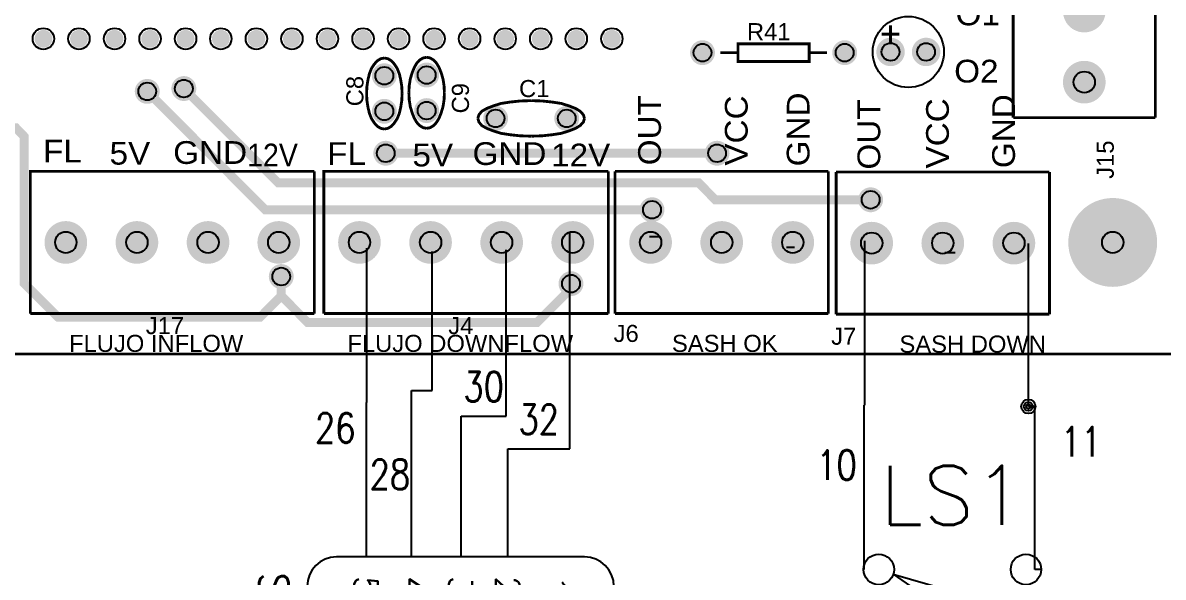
# Model space of a CAD drawing. Header units: inches. Extents: x 15 to 148, y 10 to 111.
# Drawn here: x 134.401 to 139.213, y 97.716 to 100.056 of the extents above; entities that cross this region are included whole.
import ezdxf
from ezdxf.enums import TextEntityAlignment as Align

# ---------------------------------------------------------------- set-up
doc = ezdxf.new("R2010")
doc.units = ezdxf.units.IN
doc.header["$MEASUREMENT"] = 0
for name, color, linetype in [('12632256', 7, 'Continuous'), ('BLK_12AWG', 7, 'Continuous'), ('DESC', 1, 'Continuous'), ('MISC', 250, 'Continuous'), ('SYMS', 7, 'Continuous'), ('TAGS', 250, 'Continuous'), ('TERMS', 250, 'Continuous')]:
    doc.layers.add(name, color=color, linetype=linetype)
doc.layers.add('WIRENO', color=5, linetype='Continuous', true_color=0x0000ff)
doc.styles.add('WD', font='romans.shx')

# ---------------------------------------------------------------- blocks, each defined once
blk = doc.blocks.new('HCN1_1PJ_85F8')
at = {"layer": 'SYMS'}
for p, q in [((0.25, 0.25), (-0.125, 0.25)), ((0, 0.25), (0, -1.05)), ((0.25, -1.05), (0.25, 0.25)), ((-0.25, 0.125), (-0.25, -0.925)), ((-0.125, -1.05), (0.25, -1.05))]:
    blk.add_line(p, q, dxfattribs=at)
for centre, start, end in [((-0.125, 0.125), 90, 180), ((-0.125, -0.925), 180, 270)]:
    blk.add_arc(centre, 0.125, start, end, dxfattribs=at)
at = {"layer": 'SYMS', "style": 'WD', "width": 0.7}
for tag, p in [('INST', (-0.0062, 1.2498)), ('LOC', (-0.0062, 1.0802)), ('DESC1', (0, 0.9062)), ('DESC2', (0, 0.725)), ('DESC3', (0, 0.55))]:
    blk.add_attdef(tag, text='', height=0.125, dxfattribs=at).set_placement(p, align=Align.CENTER)
at = {"layer": 'SYMS', "style": 'WD'}
blk.add_attdef('TAG1', text='', height=0.125, dxfattribs=at).set_placement((0, 0.375), align=Align.CENTER)
at = {"layer": 'SYMS', "style": 'WD', "width": 0.8}
blk.add_attdef('XREF', (1, 0.375), '', height=0.125, dxfattribs=at)
at = {"layer": 'SYMS', "linetype": 'Continuous', "style": 'WD', "flags": 8}
for tag, p in [('TERMDESC01P', (-0.35, 0.05)), ('TERMDESC02P', (-0.35, -0.15)), ('TERMDESC03P', (-0.35, -0.35)), ('TERMDESC04P', (-0.35, -0.55)), ('TERMDESC05P', (-0.35, -0.75))]:
    blk.add_attdef(tag, text='', height=0.1, dxfattribs=at).set_placement(p, align=Align.RIGHT)
for tag, p in [('TERMDESC01J', (0.35, 0.05)), ('TERMDESC02J', (0.35, -0.15)), ('TERMDESC03J', (0.35, -0.35)), ('TERMDESC04J', (0.35, -0.55)), ('TERMDESC05J', (0.35, -0.75))]:
    blk.add_attdef(tag, p, '', height=0.1, dxfattribs=at)
at = {"layer": 'SYMS', "linetype": 'Continuous', "style": 'WD', "flags": 9}
for tag, p in [('CAT', (0.0525, 0.0979)), ('ASSYCODE', (0.0458, 0.0647)), ('MFG', (0.0505, 0.0785))]:
    blk.add_attdef(tag, text='', height=0.01, dxfattribs=at).set_placement(p, align=Align.CENTER)
at = {"layer": 'SYMS', "style": 'WD'}
for tag, p, flags in [('ACE_FLAG', (0.0484, 0.1343), 9), ('FAMILY', (0.0484, 0.1211), 9), ('WDBLKNAM', (0.175, 0.125), 9), ('GENDER', (0.1093, 0.0795), 9), ('X4TERM01P', (-0.25, 0), 1), ('X1TERM01J', (0.25, 0), 1), ('X4TERM02P', (-0.25, -0.2), 1), ('X1TERM02J', (0.25, -0.2), 1), ('X4TERM03P', (-0.25, -0.4), 1), ('X1TERM03J', (0.25, -0.4), 1), ('X4TERM04P', (-0.25, -0.6), 1), ('X1TERM04J', (0.25, -0.6), 1), ('X4TERM05P', (-0.25, -0.8), 1), ('X1TERM05J', (0.25, -0.8), 1), ('X8LINK', (0, -1.175), 1)]:
    blk.add_attdef(tag, p, '', height=0.01, dxfattribs=dict(at, flags=flags))
at = {"layer": 'SYMS', "linetype": 'Continuous', "style": 'WD'}
for tag, flags, p in [('TERM01P', 8, (-0.125, 0)), ('TERM01J', 9, (0.125, 0)), ('TERM02P', 8, (-0.125, -0.2)), ('TERM02J', 9, (0.125, -0.2)), ('TERM03P', 8, (-0.125, -0.4)), ('TERM03J', 9, (0.125, -0.4)), ('TERM04P', 8, (-0.125, -0.6)), ('TERM04J', 9, (0.125, -0.6)), ('TERM05P', 8, (-0.125, -0.8)), ('TERM05J', 9, (0.125, -0.8))]:
    blk.add_attdef(tag, text='', height=0.1, dxfattribs=dict(at, flags=flags)).set_placement(p, align=Align.MIDDLE_CENTER)
at = {"layer": 'SYMS', "color": 7, "style": 'WD'}
for tag, p in [('X4_TINY_DOT_DONT_REMOVE_01P', (-0.25, 0)), ('X1_TINY_DOT_DONT_REMOVE_01J', (0.25, 0)), ('X4_TINY_DOT_DONT_REMOVE_02P', (-0.25, -0.2)), ('X1_TINY_DOT_DONT_REMOVE_02J', (0.25, -0.2)), ('X4_TINY_DOT_DONT_REMOVE_03P', (-0.25, -0.4)), ('X1_TINY_DOT_DONT_REMOVE_03J', (0.25, -0.4)), ('X4_TINY_DOT_DONT_REMOVE_04P', (-0.25, -0.6)), ('X1_TINY_DOT_DONT_REMOVE_04J', (0.25, -0.6)), ('X4_TINY_DOT_DONT_REMOVE_05P', (-0.25, -0.8)), ('X1_TINY_DOT_DONT_REMOVE_05J', (0.25, -0.8))]:
    blk.add_attdef(tag, p, '', height=0.0001, dxfattribs=at)
at = {"layer": 'SYMS', "linetype": 'Continuous', "style": 'WD', "flags": 8}
for tag, p in [('X4WIRE01P', (-0.35, -0.05)), ('X4WIRE02P', (-0.35, -0.25)), ('X4WIRE03P', (-0.35, -0.45)), ('X4WIRE04P', (-0.35, -0.65)), ('X4WIRE05P', (-0.35, -0.85))]:
    blk.add_attdef(tag, text='', height=0.1, dxfattribs=at).set_placement(p, align=Align.TOP_RIGHT)
for tag, p in [('X1WIRE01J', (0.35, -0.05)), ('X1WIRE02J', (0.35, -0.25)), ('X1WIRE03J', (0.35, -0.45)), ('X1WIRE04J', (0.35, -0.65)), ('X1WIRE05J', (0.35, -0.85))]:
    blk.add_attdef(tag, text='', height=0.1, dxfattribs=at).set_placement(p, align=Align.TOP_LEFT)
blk = doc.blocks.new('EPAD')
at = {"const_width": 0.5}
blk.add_lwpolyline([(-0.25, 0, 1), (0.25, 0, 1)], format="xyb", close=True, dxfattribs=at)
blk = doc.blocks.new('Tarjee')
for points, const_width in [([(132.1023, 99.1563), (137.4953, 99.1563), (137.4953, 103.5293), (132.1023, 103.5293), (132.1023, 99.1563)], 0.008), ([(137.0413, 100.8213), (137.0413, 99.8213)], 0.008), ([(137.4413, 99.8213), (137.4413, 100.8213)], 0.008), ([(133.3073, 100.3043), (133.5313, 100.3043), (133.6473, 100.1883), (134.0433, 99.7933), (134.2353, 99.7933), (134.2593, 99.7683), (134.2593, 99.3553), (134.3543, 99.2603), (134.9233, 99.2603), (134.9823, 99.3203)], 0.025), ([(136.6713, 100.0563), (136.7213, 100.0563)], 0.008), ([(136.6963, 100.0813), (136.6963, 100.0313)], 0.008), ([(136.2673, 99.9793), (136.4673, 99.9793), (136.4673, 100.0293), (136.2673, 100.0293), (136.2673, 99.9793)], 0.008), ([(135.3913, 99.9913), (135.3813, 99.9893), (135.3713, 99.9833), (135.3633, 99.9743), (135.3563, 99.9623), (135.3503, 99.9473), (135.3453, 99.9303), (135.3423, 99.9113), (135.3413, 99.8913)], 0.008), ([(135.3913, 99.9913), (135.4013, 99.9893), (135.4113, 99.9833), (135.4193, 99.9743), (135.4263, 99.9623), (135.4323, 99.9473), (135.4373, 99.9303), (135.4403, 99.9113), (135.4413, 99.8913)], 0.008), ([(136.2173, 100.0043), (136.2673, 100.0043)], 0.008), ([(136.4673, 100.0043), (136.5173, 100.0043)], 0.008), ([(135.2723, 99.9893), (135.2623, 99.9873), (135.2523, 99.9813), (135.2443, 99.9723), (135.2363, 99.9603), (135.2303, 99.9453), (135.2263, 99.9283), (135.2233, 99.9093), (135.2223, 99.8893)], 0.008), ([(135.2723, 99.9893), (135.2823, 99.9873), (135.2923, 99.9813), (135.3003, 99.9723), (135.3083, 99.9603), (135.3143, 99.9453), (135.3183, 99.9283), (135.3213, 99.9093), (135.3223, 99.8893)], 0.008), ([(136.0253, 99.5623), (134.9373, 99.5623), (134.6053, 99.8953)], 0.025), ([(136.6403, 99.5903), (136.2033, 99.5903), (136.1563, 99.6383), (134.9733, 99.6383), (134.7083, 99.9033)], 0.025), ([(135.2723, 99.7893), (135.2623, 99.7913), (135.2523, 99.7973), (135.2443, 99.8063), (135.2363, 99.8183), (135.2303, 99.8333), (135.2263, 99.8503), (135.2233, 99.8693), (135.2223, 99.8893)], 0.008), ([(135.2723, 99.7893), (135.2823, 99.7913), (135.2923, 99.7973), (135.3003, 99.8063), (135.3083, 99.8183), (135.3143, 99.8333), (135.3183, 99.8503), (135.3213, 99.8693), (135.3223, 99.8893)], 0.008), ([(135.3913, 99.7913), (135.3813, 99.7933), (135.3713, 99.7993), (135.3633, 99.8083), (135.3563, 99.8203), (135.3503, 99.8353), (135.3453, 99.8523), (135.3423, 99.8713), (135.3413, 99.8913)], 0.008), ([(135.3913, 99.7913), (135.4013, 99.7933), (135.4113, 99.7993), (135.4193, 99.8083), (135.4263, 99.8203), (135.4323, 99.8353), (135.4373, 99.8523), (135.4403, 99.8713), (135.4413, 99.8913)], 0.008), ([(135.5353, 99.8193), (135.5383, 99.8293), (135.5463, 99.8393), (135.5603, 99.8473), (135.5783, 99.8543), (135.6003, 99.8613), (135.6263, 99.8653), (135.6543, 99.8683), (135.6853, 99.8693)], 0.008), ([(135.8353, 99.8193), (135.8323, 99.8293), (135.8233, 99.8393), (135.8103, 99.8473), (135.7923, 99.8543), (135.7703, 99.8613), (135.7443, 99.8653), (135.7163, 99.8683), (135.6853, 99.8693)], 0.008), ([(135.5353, 99.8193), (135.5383, 99.8093), (135.5463, 99.7993), (135.5603, 99.7913), (135.5783, 99.7843), (135.6003, 99.7773), (135.6263, 99.7733), (135.6543, 99.7703), (135.6853, 99.7693)], 0.008), ([(135.8353, 99.8193), (135.8323, 99.8093), (135.8233, 99.7993), (135.8103, 99.7913), (135.7923, 99.7843), (135.7703, 99.7773), (135.7443, 99.7733), (135.7163, 99.7703), (135.6853, 99.7693)], 0.008), ([(137.4413, 99.8213), (137.0413, 99.8213)], 0.008), ([(135.2763, 99.7213), (136.2083, 99.7213)], 0.025), ([(134.2763, 99.2703), (134.2763, 99.6703), (135.0753, 99.6703)], 0.008), ([(135.0753, 99.2703), (135.0753, 99.6703)], 0.008), ([(135.1023, 99.2703), (135.1023, 99.6703), (135.9023, 99.6703)], 0.008), ([(135.9023, 99.2703), (135.9023, 99.6703)], 0.008), ([(135.9213, 99.6703), (135.9213, 99.2703)], 0.008), ([(136.5213, 99.6703), (135.9213, 99.6703)], 0.008), ([(136.5213, 99.6703), (136.5213, 99.2703)], 0.008), ([(136.5433, 99.6683), (136.5433, 99.2683)], 0.008), ([(137.1433, 99.6683), (136.5433, 99.6683)], 0.008), ([(137.1433, 99.6683), (137.1433, 99.2683)], 0.008), ([(134.9823, 99.3203), (134.9823, 99.3743)], 0.025), ([(134.9823, 99.3203), (135.0563, 99.2453), (135.7023, 99.2453), (135.7973, 99.3403), (135.7973, 99.3543)], 0.025), ([(135.0753, 99.2703), (134.2763, 99.2703)], 0.008), ([(135.9023, 99.2703), (135.1023, 99.2703)], 0.008), ([(135.9213, 99.2703), (136.5213, 99.2703)], 0.008), ([(136.5433, 99.2683), (137.1433, 99.2683)], 0.008)]:
    blk.add_lwpolyline(points, dxfattribs=dict(const_width=const_width))
for centre, radius in [((134.3133, 100.0433), 0.03), ((134.4133, 100.0433), 0.03), ((134.5133, 100.0433), 0.03), ((134.6133, 100.0433), 0.03), ((134.7133, 100.0433), 0.03), ((134.8123, 100.0433), 0.03), ((134.9123, 100.0433), 0.03), ((135.0123, 100.0433), 0.03), ((135.1123, 100.0433), 0.03), ((135.2123, 100.0433), 0.03), ((135.3123, 100.0433), 0.03), ((135.4123, 100.0433), 0.03), ((135.5123, 100.0433), 0.03), ((135.6123, 100.0433), 0.03), ((135.7123, 100.0433), 0.03), ((135.8123, 100.0433), 0.03), ((135.9123, 100.0433), 0.03), ((136.1673, 100.0043), 0.025), ((136.5673, 100.0043), 0.025), ((136.6963, 100.0063), 0.025), ((136.7963, 100.0063), 0.025), ((135.2723, 99.9393), 0.025), ((135.3913, 99.9413), 0.025), ((137.2413, 99.9213), 0.03), ((134.6053, 99.8953), 0.025), ((134.7083, 99.9033), 0.025), ((135.3913, 99.8413), 0.025), ((135.2723, 99.8393), 0.025), ((135.5853, 99.8193), 0.025), ((135.7853, 99.8193), 0.025), ((135.2763, 99.7213), 0.025), ((136.2083, 99.7213), 0.025), ((136.6403, 99.5903), 0.025), ((136.0253, 99.5623), 0.025), ((134.3763, 99.4703), 0.03), ((134.5763, 99.4703), 0.03), ((134.7763, 99.4703), 0.03), ((134.9753, 99.4703), 0.03), ((135.2023, 99.4703), 0.03), ((135.4023, 99.4703), 0.03), ((135.6023, 99.4703), 0.03), ((135.8023, 99.4703), 0.03), ((136.0213, 99.4703), 0.03), ((136.2213, 99.4703), 0.03), ((136.4213, 99.4703), 0.03), ((136.6433, 99.4683), 0.03), ((136.8433, 99.4683), 0.03), ((137.0433, 99.4683), 0.03), ((137.3213, 99.4703), 0.03), ((134.9823, 99.3743), 0.025), ((135.7973, 99.3543), 0.025)]:
    blk.add_circle(centre, radius)
at = {"layer": '12632256'}
blk.add_circle((136.7463, 100.0063), 0.1, dxfattribs=at)
for p, xscale, yscale in [((137.2413, 100.1213), 0.12, 0.12), ((134.3133, 100.0433), 0.05, 0.05), ((134.4133, 100.0433), 0.05, 0.05), ((134.5133, 100.0433), 0.05, 0.05), ((134.6133, 100.0433), 0.05, 0.05), ((134.7133, 100.0433), 0.05, 0.05), ((134.8123, 100.0433), 0.05, 0.05), ((134.9123, 100.0433), 0.05, 0.05), ((135.0123, 100.0433), 0.05, 0.05), ((135.1123, 100.0433), 0.05, 0.05), ((135.2123, 100.0433), 0.05, 0.05), ((135.3123, 100.0433), 0.05, 0.05), ((135.4123, 100.0433), 0.05, 0.05), ((135.5123, 100.0433), 0.05, 0.05), ((135.6123, 100.0433), 0.05, 0.05), ((135.7123, 100.0433), 0.05, 0.05), ((135.8123, 100.0433), 0.05, 0.05), ((135.9123, 100.0433), 0.05, 0.05), ((136.1673, 100.0043), 0.07, 0.07), ((136.5673, 100.0043), 0.07, 0.07), ((136.6963, 100.0063), 0.08, 0.08), ((136.7963, 100.0063), 0.08, 0.08), ((135.2723, 99.9393), 0.07, 0.07), ((135.3913, 99.9413), 0.07, 0.07), ((137.2413, 99.9213), 0.12, 0.12), ((134.6053, 99.8953), 0.07, 0.07), ((134.7083, 99.9033), 0.07, 0.07), ((135.2723, 99.8393), 0.07, 0.07), ((135.3913, 99.8413), 0.07, 0.07), ((135.5853, 99.8193), 0.07, 0.07), ((135.7853, 99.8193), 0.07, 0.07), ((135.2763, 99.7213), 0.07, 0.07), ((136.2083, 99.7213), 0.07, 0.07), ((136.6403, 99.5903), 0.07, 0.07), ((136.0253, 99.5623), 0.07, 0.07), ((137.3213, 99.4703), 0.25, 0.25), ((134.3763, 99.4703), 0.12, 0.12), ((134.5763, 99.4703), 0.12, 0.12), ((134.7763, 99.4703), 0.12, 0.12), ((134.9753, 99.4703), 0.12, 0.12), ((135.2023, 99.4703), 0.12, 0.12), ((135.4023, 99.4703), 0.12, 0.12), ((135.6023, 99.4703), 0.12, 0.12), ((135.8023, 99.4703), 0.12, 0.12), ((136.0213, 99.4703), 0.12, 0.12), ((136.2213, 99.4703), 0.12, 0.12), ((136.4213, 99.4703), 0.12, 0.12), ((136.6433, 99.4683), 0.12, 0.12), ((136.8433, 99.4683), 0.12, 0.12), ((137.0433, 99.4683), 0.12, 0.12), ((134.9823, 99.3743), 0.07, 0.07), ((135.7973, 99.3543), 0.07, 0.07)]:
    blk.add_blockref('EPAD', p, dxfattribs=dict(xscale=xscale, yscale=yscale))
for s, height, width, p in [('O1', 0.064, 1.09375, (136.8793, 100.0813)), ('R41', 0.048, 1.041667, (136.2923, 100.0393)), ('O2', 0.064, 1.09375, (136.8753, 99.9203)), ('C1', 0.048, 1.041667, (135.6513, 99.8793)), ('FL', 0.064, 1.09375, (134.3123, 99.6953)), ('5V', 0.064, 1.09375, (134.4993, 99.6893)), ('GND', 0.064, 1.09375, (134.6783, 99.6913)), ('12V', 0.064, 0.9375, (134.8863, 99.6843)), ('FL', 0.064, 1.09375, (135.1113, 99.6883)), ('5V', 0.064, 1.09375, (135.3513, 99.6843)), ('GND', 0.064, 1.09375, (135.5203, 99.6883)), ('12V', 0.064, 1.09375, (135.7413, 99.6843)), ('J17', 0.048, 1.041667, (134.6013, 99.2123)), ('J4', 0.048, 1.041667, (135.4523, 99.2123)), ('J6', 0.048, 1.041667, (135.9173, 99.1903)), ('J7', 0.048, 1.041667, (136.5293, 99.1823)), ('FLUJO INFLOW', 0.048, 1.041667, (134.3853, 99.1623)), ('FLUJO DOWNFLOW', 0.048, 1.041667, (135.1683, 99.1623)), ('SASH OK', 0.048, 1.041667, (136.0813, 99.1623)), ('SASH DOWN', 0.048, 1.041667, (136.7213, 99.1603))]:
    blk.add_text(s, height=height, dxfattribs=dict(at, width=width)).set_placement(p)
for s, height, width, p in [('C8', 0.048, 1.041667, (135.2133, 99.8533)), ('C9', 0.048, 1.041667, (135.5103, 99.8333)), ('OUT', 0.064, 1.09375, (136.0503, 99.6873)), ('VCC', 0.064, 1.09375, (136.2943, 99.6863)), ('GND', 0.064, 1.09375, (136.4683, 99.6843)), ('OUT', 0.064, 1.09375, (136.6673, 99.6753)), ('VCC', 0.064, 1.09375, (136.8603, 99.6783)), ('GND', 0.064, 1.09375, (137.0463, 99.6793)), ('J15', 0.048, 1.041667, (137.3243, 99.6493))]:
    blk.add_text(s, height=height, rotation=90, dxfattribs=dict(at, width=width)).set_placement(p)
blk = doc.blocks.new('WD_WNV')
at = {"style": 'WD', "flags": 1}
for tag, p in [('W01USER', (-0.0625, 0.0938)), ('W02USER', (-0.0625, 0.0859)), ('W03USER', (-0.0625, 0.0781)), ('W04USER', (-0.0625, 0.0703)), ('W05USER', (-0.0625, 0.0625)), ('W06USER', (-0.0625, 0.0547)), ('W07USER', (-0.0625, 0.0469)), ('W08USER', (-0.0625, 0.0391)), ('W09USER', (-0.0625, 0.0312)), ('W10USER', (-0.0625, 0.0234))]:
    blk.add_attdef(tag, text='', height=0.005, dxfattribs=at).set_placement(p, align=Align.CENTER)
at = {"linetype": 'Continuous', "style": 'WD', "width": 0.8}
blk.add_attdef('WIRENO', text='', height=0.125, dxfattribs=at).set_placement((-0.05, 0), align=Align.MIDDLE_RIGHT)
blk = doc.blocks.new('WD_WNH')
at = {"linetype": 'Continuous', "style": 'WD', "width": 0.8}
blk.add_attdef('WIRENO', text='', height=0.125, dxfattribs=at).set_placement((0, 0.0625), align=Align.CENTER)
at = {"style": 'WD', "flags": 1}
for tag, p in [('W01USER', (0, 0.0781)), ('W02USER', (0, 0.0703)), ('W03USER', (0, 0.0625)), ('W04USER', (0, 0.0547)), ('W05USER', (0, 0.0469)), ('W06USER', (0, 0.0391)), ('W07USER', (0, 0.0312)), ('W08USER', (0, 0.0234)), ('W09USER', (0, 0.0156)), ('W10USER', (0, 0.0078))]:
    blk.add_attdef(tag, text='', height=0.005, dxfattribs=at).set_placement(p, align=Align.CENTER)
blk = doc.blocks.new('HLS11')
at = {"linetype": 'Continuous'}
for p, q in [((-0.1248, -0.0103), (0.0408, -0.1237)), ((-0.1248, -0.0103), (0.1786, -0.097)), ((0.0408, -0.1237), (0.0728, -0.0668))]:
    blk.add_line(p, q, dxfattribs=at)
for centre in [(-0.1553, 0), (0.1553, 0)]:
    blk.add_circle(centre, 0.0322)
at = {"style": 'WD', "width": 0.7}
for tag, p in [('INST', (0, 0.7321)), ('LOC', (0, 0.5625)), ('DESC1', (0, 0.4062)), ('DESC2', (0, 0.25)), ('XREF', (0, -0.2988)), ('WDTAGALT', (0.0062, -0.4375))]:
    blk.add_attdef(tag, text='', height=0.125, dxfattribs=at).set_placement(p, align=Align.CENTER)
at = {"style": 'WD'}
blk.add_attdef('TAG1', text='', height=0.125, dxfattribs=at).set_placement((0, 0.0938), align=Align.CENTER)
for tag, p in [('X2LINK', (0, 0.0312)), ('X8LINK', (0, -0.1562))]:
    blk.add_attdef(tag, p, '', height=0.01, dxfattribs=at)
for tag, p, height, flags in [('CONTACT', (0.0376, 0.0204), 0.01, 1), ('FAMILY', (0.0376, 0.0371), 0.01, 9), ('X4TERM01', (-0.1875, 0), 0.0125, 1), ('X1TERM02', (0.1875, 0), 0.0125, 1)]:
    blk.add_attdef(tag, p, '', height=height, dxfattribs=dict(at, flags=flags))
at = {"linetype": 'Continuous', "style": 'WD', "flags": 9}
for tag, p in [('CAT', (0.0626, -0.0071)), ('MFG', (0.0626, -0.0266)), ('ASSYCODE', (0.062, -0.047))]:
    blk.add_attdef(tag, text='', height=0.01, dxfattribs=at).set_placement(p, align=Align.CENTER)
at = {"linetype": 'Continuous', "style": 'WD', "flags": 8}
blk.add_attdef('TERM01', text='', height=0.125, dxfattribs=at).set_placement((-0.25, -0.0314), align=Align.TOP_RIGHT)
blk.add_attdef('TERM02', text='', height=0.125, dxfattribs=at).set_placement((0.25, -0.0314), align=Align.TOP_LEFT)
blk = doc.blocks.new('WDDOT')
for radius in [0.03, 0.0187, 0.00929]:
    blk.add_circle((0, 0), radius)

msp = doc.modelspace()

# ---------------------------------------------------------------- linework, layer by layer
at = {"layer": 'BLK_12AWG'}
for p, q in [((136.7087, 98.2573), (136.7087, 99.1707)), ((137.0903, 99.1523), (137.0458, 99.1523)), ((137.954, 98.4426), (137.954, 99.1364)), ((135.8524, 98.4537), (135.8524, 99.1054)), ((136.1282, 98.5037), (136.1282, 99.0909)), ((136.4402, 98.395), (136.4402, 99.0982)), ((137.6573, 99.1079), (137.6239, 99.1079)), ((138.3359, 99.0857), (138.291, 99.0857)), ((138.6442, 98.4364), (138.6442, 99.1241)), ((136.0411, 97.802), (136.0411, 98.5037)), ((136.0411, 98.5037), (136.1282, 98.5037)), ((135.8511, 97.802), (135.8511, 98.4537)), ((137.9512, 97.7488), (137.9512, 98.4426)), ((138.6713, 98.4364), (138.6442, 98.4364)), ((138.6713, 97.7488), (138.6713, 98.4364)), ((136.2515, 97.802), (136.2515, 98.395)), ((136.2515, 98.395), (136.4402, 98.395)), ((136.4475, 97.802), (136.4475, 98.2573)), ((136.4475, 98.2573), (136.7087, 98.2573)), ((138.6985, 97.7488), (138.6713, 97.7488))]:
    msp.add_line(p, q, dxfattribs=at)

# ---------------------------------------------------------------- block references
ref = msp.add_blockref('HCN1_1PJ_85F8', (136.6465, 97.553), dxfattribs=dict(xscale=0.996, yscale=0.996, zscale=0.996, rotation=270))
ref.add_attrib('TAG1', 'SEN1', dxfattribs={"layer": 'TAGS', "height": 0.1245, "rotation": 270, "style": 'WD'}).set_placement((135.3984, 97.5207), align=Align.CENTER)
ref.add_attrib('DESC1', 'SENSOR ', dxfattribs={"layer": 'DESC', "height": 0.1245, "rotation": 270, "style": 'WD', "width": 0.7}).set_placement((136.2383, 96.9591), align=Align.CENTER)
ref.add_attrib('DESC2', 'FLUJO', dxfattribs={"layer": 'DESC', "height": 0.1245, "rotation": 270, "style": 'WD', "width": 0.7}).set_placement((136.0284, 96.9726), align=Align.CENTER)
ref.add_attrib('X4_TINY_DOT_DONT_REMOVE_01P', '.', (136.6465, 97.802), dxfattribs={"layer": 'MISC', "color": 7, "height": 0.0000996, "rotation": 270, "style": 'WD'})
ref.add_attrib('X1_TINY_DOT_DONT_REMOVE_01J', '.', (136.6465, 97.304), dxfattribs={"layer": 'MISC', "color": 7, "height": 0.0000996, "rotation": 270, "style": 'WD'})
ref.add_attrib('TERM01P', '1', dxfattribs={"layer": 'TERMS', "linetype": 'Continuous', "height": 0.0996, "rotation": 270, "style": 'WD', "flags": 8}).set_placement((136.6465, 97.6775), align=Align.MIDDLE_CENTER)
ref.add_attrib('X4_TINY_DOT_DONT_REMOVE_02P', '.', (136.4473, 97.802), dxfattribs={"layer": 'MISC', "color": 7, "height": 0.0000996, "rotation": 270, "style": 'WD'})
ref.add_attrib('X1_TINY_DOT_DONT_REMOVE_02J', '.', (136.4473, 97.304), dxfattribs={"layer": 'MISC', "color": 7, "height": 0.0000996, "rotation": 270, "style": 'WD'})
ref.add_attrib('TERM02P', '2', dxfattribs={"layer": 'TERMS', "linetype": 'Continuous', "height": 0.0996, "rotation": 270, "style": 'WD', "flags": 8}).set_placement((136.4473, 97.6775), align=Align.MIDDLE_CENTER)
ref.add_attrib('X4_TINY_DOT_DONT_REMOVE_03P', '.', (136.2481, 97.802), dxfattribs={"layer": 'MISC', "color": 7, "height": 0.0000996, "rotation": 270, "style": 'WD'})
ref.add_attrib('X1_TINY_DOT_DONT_REMOVE_03J', '.', (136.2481, 97.304), dxfattribs={"layer": 'MISC', "color": 7, "height": 0.0000996, "rotation": 270, "style": 'WD'})
ref.add_attrib('TERM03P', '3', dxfattribs={"layer": 'TERMS', "linetype": 'Continuous', "height": 0.0996, "rotation": 270, "style": 'WD', "flags": 8}).set_placement((136.2481, 97.6775), align=Align.MIDDLE_CENTER)
ref.add_attrib('X4_TINY_DOT_DONT_REMOVE_04P', '.', (136.0489, 97.802), dxfattribs={"layer": 'MISC', "color": 7, "height": 0.0000996, "rotation": 270, "style": 'WD'})
ref.add_attrib('X1_TINY_DOT_DONT_REMOVE_04J', '.', (136.0489, 97.304), dxfattribs={"layer": 'MISC', "color": 7, "height": 0.0000996, "rotation": 270, "style": 'WD'})
ref.add_attrib('TERM04P', '4', dxfattribs={"layer": 'TERMS', "linetype": 'Continuous', "height": 0.0996, "rotation": 270, "style": 'WD', "flags": 8}).set_placement((136.0489, 97.6775), align=Align.MIDDLE_CENTER)
ref.add_attrib('X4_TINY_DOT_DONT_REMOVE_05P', '.', (135.8497, 97.802), dxfattribs={"layer": 'MISC', "color": 7, "height": 0.0000996, "rotation": 270, "style": 'WD'})
ref.add_attrib('X1_TINY_DOT_DONT_REMOVE_05J', '.', (135.8497, 97.304), dxfattribs={"layer": 'MISC', "color": 7, "height": 0.0000996, "rotation": 270, "style": 'WD'})
ref.add_attrib('TERM05P', '5', dxfattribs={"layer": 'TERMS', "linetype": 'Continuous', "height": 0.0996, "rotation": 270, "style": 'WD', "flags": 8}).set_placement((135.8497, 97.6775), align=Align.MIDDLE_CENTER)
at = {"layer": 'BLK_12AWG', "xscale": 1.5, "yscale": 1.5, "zscale": 1.5}
msp.add_blockref('Tarjee', (-66.9818, -50.0765), dxfattribs=at)
at = {"layer": 'SYMS'}
msp.add_blockref('WDDOT', (138.6442, 98.4364), dxfattribs=at)
ref = msp.add_blockref('HLS11', (138.3235, 97.7488), dxfattribs=dict(at, xscale=2, yscale=2, zscale=2))
ref.add_attrib('DESC2', 'VIDRIO', dxfattribs={"layer": 'DESC', "height": 0.25, "style": 'WD', "width": 0.7}).set_placement((138.3977, 96.8462), align=Align.CENTER)
ref.add_attrib('DESC1', 'SW', dxfattribs={"layer": 'DESC', "height": 0.25, "style": 'WD', "width": 0.7}).set_placement((138.3235, 97.1511), align=Align.CENTER)
ref.add_attrib('TAG1', 'LS1', dxfattribs={"layer": 'TAGS', "height": 0.25, "style": 'WD'}).set_placement((138.3235, 97.9363), align=Align.CENTER)
at = {"layer": 'WIRENO'}
ref = msp.add_blockref('WD_WNH', (136.3459, 98.395), dxfattribs=at)
ref.add_attrib('WIRENO', '30', dxfattribs={"linetype": 'Continuous', "height": 0.125, "style": 'WD', "width": 0.8}).set_placement((136.3459, 98.4575), align=Align.CENTER)
ref = msp.add_blockref('WD_WNV', (135.8524, 98.5841), dxfattribs=at)
ref.add_attrib('WIRENO', '26', dxfattribs={"linetype": 'Continuous', "height": 0.125, "style": 'WD', "width": 0.8}).set_placement((135.8052, 98.3459), align=Align.MIDDLE_RIGHT)
ref = msp.add_blockref('WD_WNH', (136.5781, 98.2573), dxfattribs=at)
ref.add_attrib('WIRENO', '32', dxfattribs={"linetype": 'Continuous', "height": 0.125, "style": 'WD', "width": 0.8}).set_placement((136.5781, 98.3198), align=Align.CENTER)
ref = msp.add_blockref('WD_WNV', (138.6442, 98.9178), dxfattribs=at)
ref.add_attrib('WIRENO', '11', dxfattribs={"linetype": 'Continuous', "height": 0.125, "style": 'WD', "width": 0.8}).set_placement((138.952, 98.2878), align=Align.MIDDLE_RIGHT)
ref = msp.add_blockref('WD_WNV', (137.954, 98.5814), dxfattribs=at)
ref.add_attrib('WIRENO', '10', dxfattribs={"linetype": 'Continuous', "height": 0.125, "style": 'WD', "width": 0.8}).set_placement((137.9206, 98.1893), align=Align.MIDDLE_RIGHT)
ref = msp.add_blockref('WD_WNH', (136.0846, 98.5037), dxfattribs=at)
ref.add_attrib('WIRENO', '28', dxfattribs={"linetype": 'Continuous', "height": 0.125, "style": 'WD', "width": 0.8}).set_placement((135.9501, 98.2124), align=Align.TOP_CENTER)

doc.saveas('drawing.dxf')
